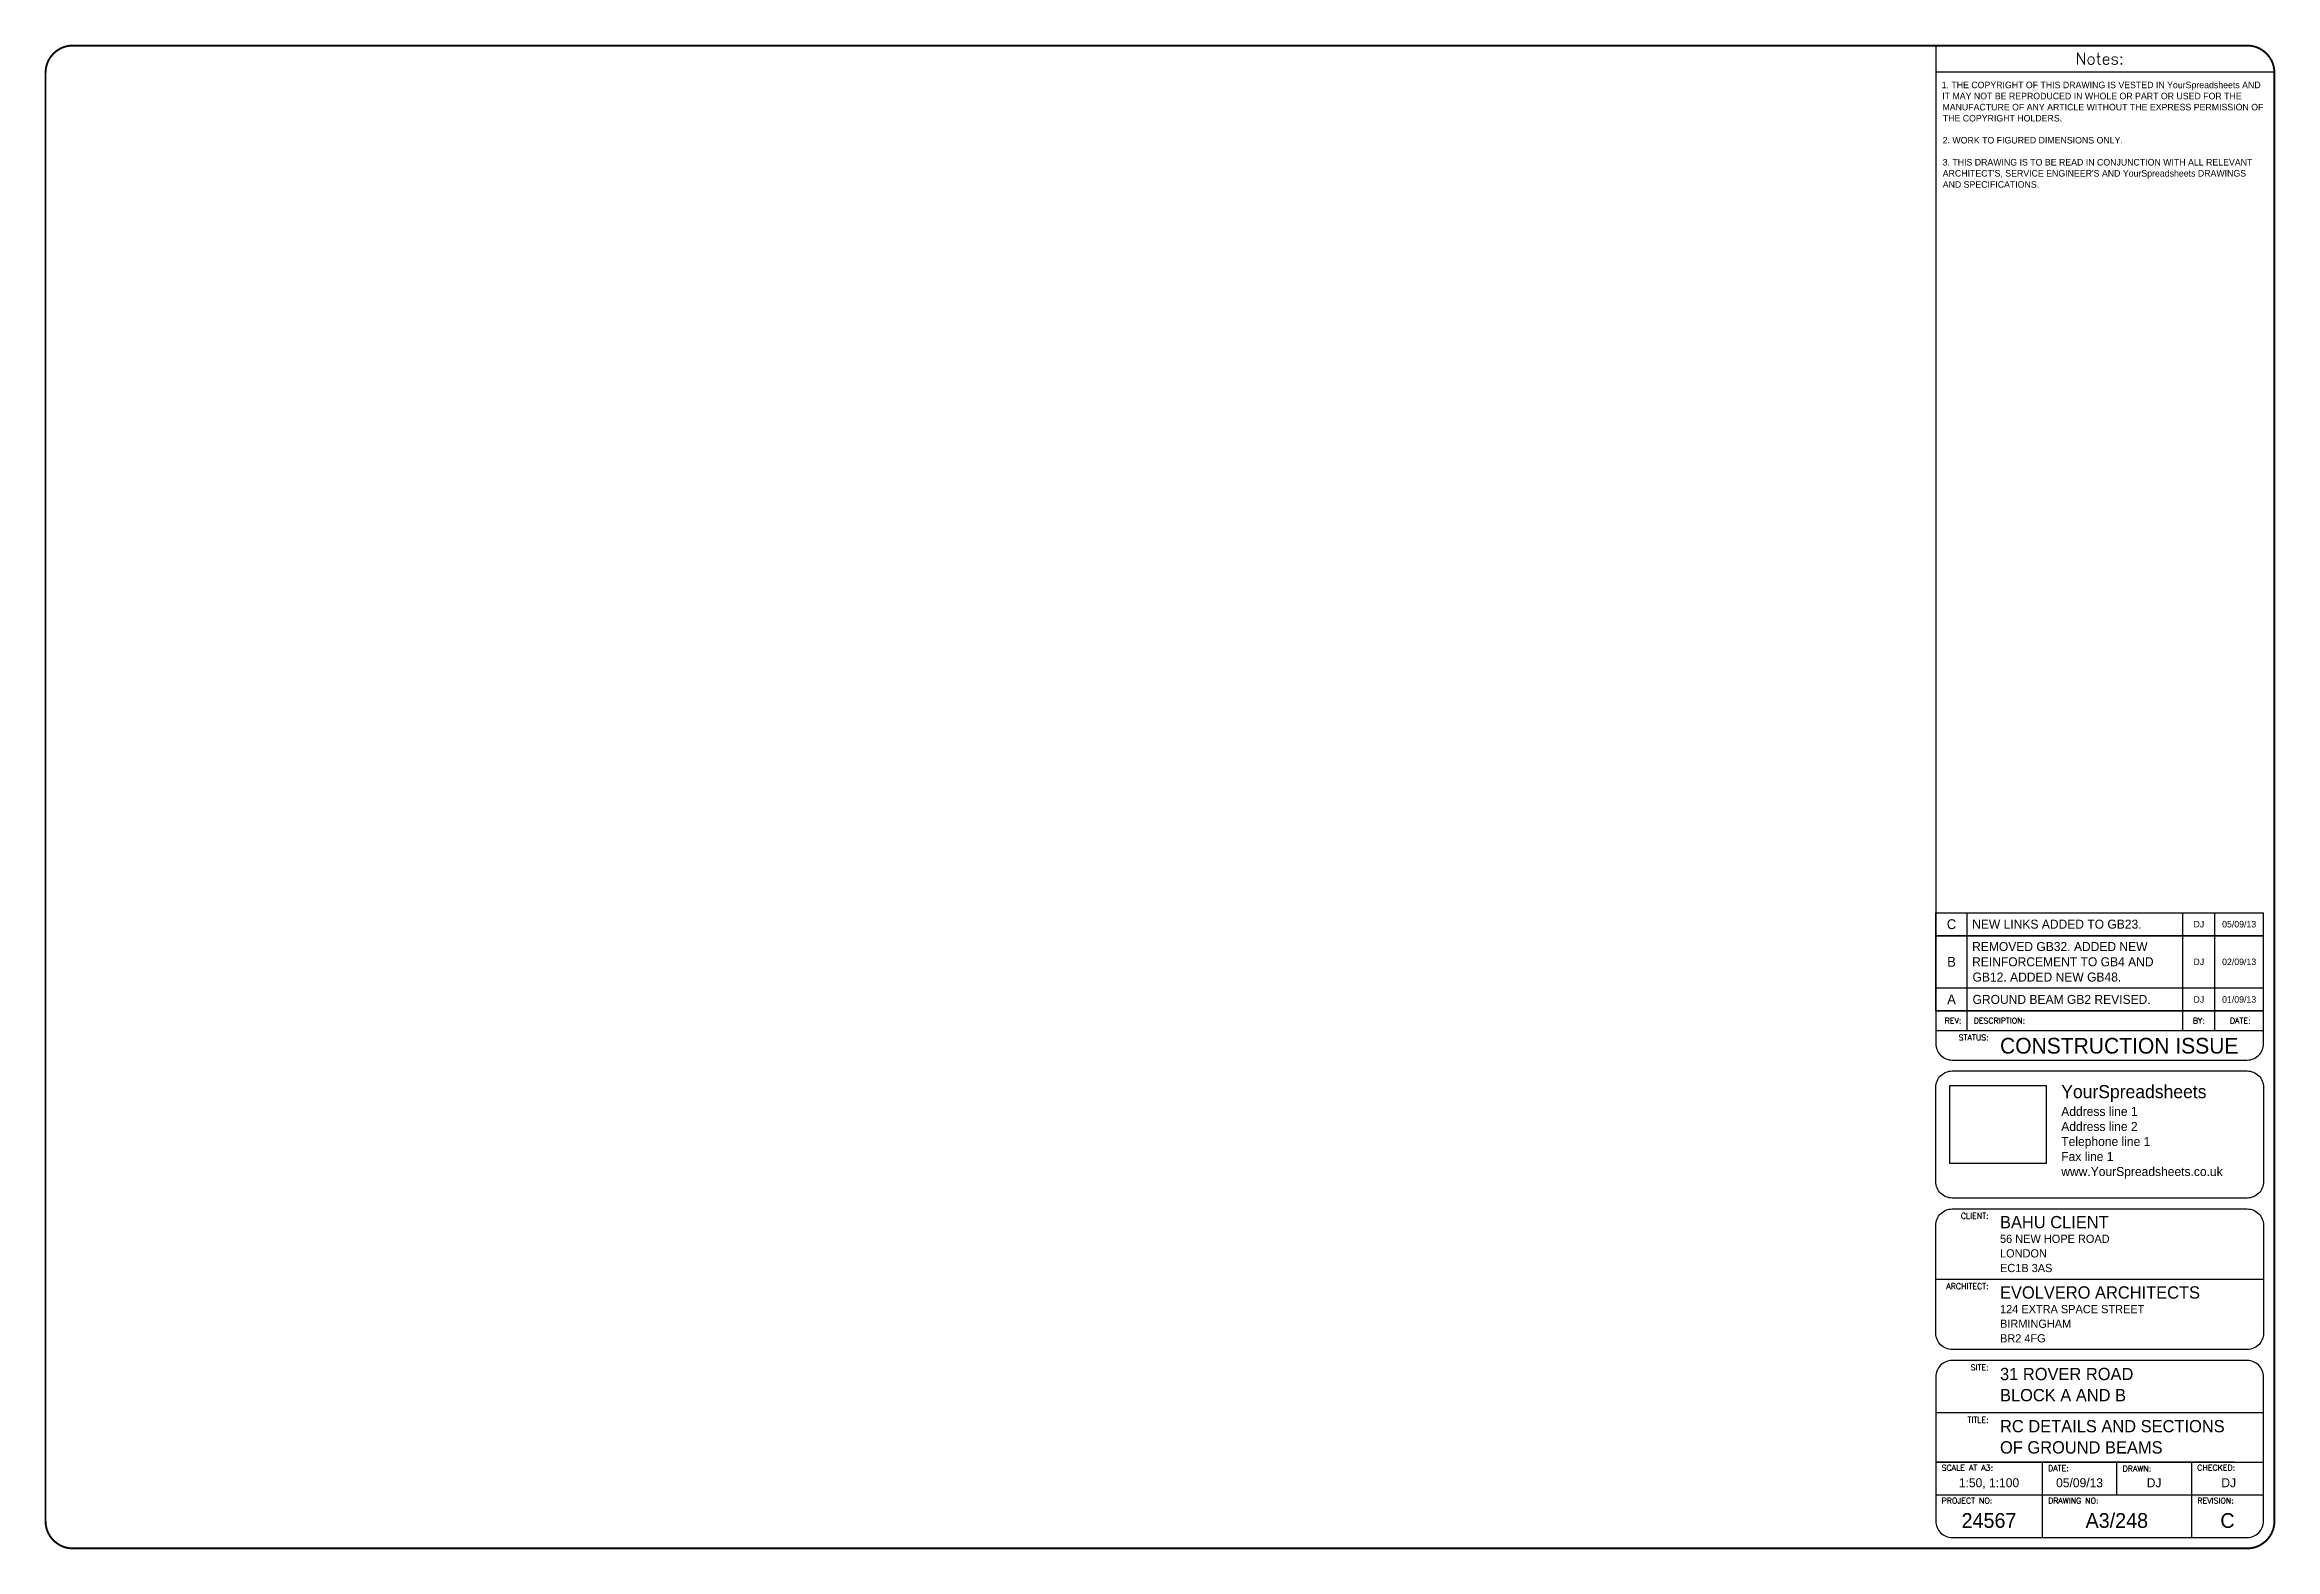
# Paper-space layout 'A3' of a CAD drawing. Extents: x 207 to 616, y 153 to 429.
import ezdxf
from ezdxf.enums import TextEntityAlignment as Align

# ---------------------------------------------------------------- set-up
doc = ezdxf.new("R2010")
doc.units = 0
doc.layers.get('0').update_dxf_attribs({"linetype": 'CONTINUOUS'})
for name, color, linetype in [('YS-TEXT-LARGE', 250, 'CONTINUOUS'), ('YS-TEXT-MEDIUM', 6, 'CONTINUOUS'), ('YS-TEXT-NOTES', 4, 'CONTINUOUS'), ('YS-TEXT-SMALL', 2, 'CONTINUOUS'), ('YS-TITLEBLOCK-BORDERS', 154, 'CONTINUOUS'), ('YS-TITLEBLOCK-TEXT-NONEDITABLE', 154, 'CONTINUOUS')]:
    doc.layers.add(name, color=color, linetype=linetype)
doc.styles.add('ROMANS', font='romans.shx')
doc.styles.add('YS TEXT', font='GOTHIC.TTF')
picture_1 = doc.add_image_def('image1.jpg', size_in_pixel=(739, 600))

# ---------------------------------------------------------------- blocks, each defined once
blk = doc.blocks.new('*U2')
at = {"layer": 'YS-TITLEBLOCK-BORDERS'}
for points in [[(0, 7), (100, 7)], [(0, 0), (0, 7)], [(9.61, 0), (9.61, 7)], [(75.41, 0), (75.41, 7)], [(85.13, 0), (85.13, 7)], [(100, 0), (100, 7)], [(0, 0), (100, 0)]]:
    blk.add_lwpolyline(points, dxfattribs=at)
at = {"layer": 'YS-TEXT-SMALL', "style": 'YS TEXT'}
for tag, height, p in [('rev', 3, (4.8, 3.5)), ('by', 2, (80.27, 3.5)), ('date', 2, (92.57, 3.5))]:
    blk.add_attdef(tag, text='', height=height, dxfattribs=at).set_placement(p, align=Align.MIDDLE_CENTER)
blk.add_attdef('description_001', (11.23, 2.44), '', height=2.75, dxfattribs=at)
blk = doc.blocks.new('*U10')
at = {"layer": 'YS-TITLEBLOCK-BORDERS'}
for points in [[(0, 15.96), (100, 15.96)], [(0, 0), (0, 15.96)], [(9.61, 0), (9.61, 15.96)], [(75.41, 0), (75.41, 15.96)], [(85.13, 0), (85.13, 15.96)], [(100, 0), (100, 15.96)], [(0, 0), (100, 0)]]:
    blk.add_lwpolyline(points, dxfattribs=at)
at = {"layer": 'YS-TEXT-SMALL', "style": 'YS TEXT'}
for tag, height, p in [('rev', 3, (4.8, 7.98)), ('by', 2, (80.27, 7.98)), ('date', 2, (92.57, 7.98))]:
    blk.add_attdef(tag, text='', height=height, dxfattribs=at).set_placement(p, align=Align.MIDDLE_CENTER)
blk.add_attdef('description_001', (11.23, 6.92), '', height=2.75, dxfattribs=at)
blk = doc.blocks.new('*U20')
at = {"layer": 'YS-TITLEBLOCK-BORDERS', "linetype": 'Continuous'}
blk.add_line((339.47, 270.61), (401.47, 270.61), dxfattribs=at)
at = {"layer": 'YS-TITLEBLOCK-BORDERS', "linetype": 'Continuous', "const_width": 0.35}
blk.add_lwpolyline([(-1.6, 275.41), (396.47, 275.41, -0.414214), (401.47, 270.41), (401.47, 5.3, -0.414214), (396.47, 0.3), (-1.6, 0.3, -0.414214), (-6.6, 5.3), (-6.6, 270.41, -0.414214)], format="xyb", close=True, dxfattribs=at)
at = {"layer": 'YS-TITLEBLOCK-BORDERS', "linetype": 'Continuous'}
for points in [[(339.47, 275.41), (339.47, 98.7), (399.47, 98.7)], [(345.23, 95.1), (345.23, 98.7)], [(384.71, 95.1), (384.71, 98.7)], [(390.55, 95.1), (390.55, 98.7)], [(339.47, 95.1), (399.47, 95.1)], [(339.47, 49.57), (399.47, 49.57)], [(399.47, 25.1), (339.47, 25.1)], [(394.07, 16.1), (339.47, 16.1), (399.47, 16.1)], [(358.95, 16.1), (358.95, 10.1), (358.95, 2.3)], [(372.61, 10.1), (372.61, 16.1)], [(386.27, 16.1), (386.27, 10.1), (386.27, 2.3)], [(339.47, 10.1), (399.47, 10.1)]]:
    blk.add_lwpolyline(points, dxfattribs=at)
for points in [[(399.47, 92.7), (399.47, 98.7), (339.47, 98.7), (339.47, 92.7, 0.414214), (342.47, 89.7), (396.47, 89.7, 0.414214)], [(399.47, 84.7), (399.47, 67.44, -0.414214), (396.47, 64.44), (342.47, 64.44, -0.414214), (339.47, 67.44), (339.47, 84.7, -0.414214), (342.47, 87.7), (396.47, 87.7, -0.414214)], [(399.47, 59.44), (399.47, 39.7, -0.414214), (396.47, 36.7), (342.47, 36.7, -0.414214), (339.47, 39.7), (339.47, 59.44, -0.414214), (342.47, 62.44), (396.47, 62.44, -0.414214)], [(342.47, 2.3), (396.47, 2.3, 0.414214), (399.47, 5.3), (399.47, 31.7, 0.414214), (396.47, 34.7), (342.47, 34.7, 0.414214), (339.47, 31.7), (339.47, 5.3, 0.414214)]]:
    blk.add_lwpolyline(points, format="xyb", close=True, dxfattribs=at)
at = {"layer": 'YS-TEXT-LARGE', "linetype": 'Continuous', "insert": (362.44, 85.12), "char_height": 5.4, "attachment_point": 1, "style": 'YS TEXT'}
blk.add_mtext('{\\H0.44444x;YourSpreadsheets\\P\\H0.68751x;Address line 1\\PAddress line 2\\PTelephone line 1\\PFax line 1\\Pwww.YourSpreadsheets.co.uk }', dxfattribs=at)
at = {"layer": 'YS-TEXT-MEDIUM', "style": 'YS TEXT'}
blk.add_attdef('status', (351.22, 90.88), '', height=2.88, dxfattribs=at)
at = {"layer": 'YS-TEXT-NOTES', "style": 'YS TEXT'}
for tag, p, height in [('client1', (351.22, 58.9), 2.25), ('client2', (351.22, 56.23), 1.5), ('client3', (351.22, 53.56), 1.5), ('client4', (351.22, 50.89), 1.5), ('architect2', (351.22, 43.36), 1.5), ('architect1', (351.22, 46.03), 2.25), ('architect3', (351.22, 40.69), 1.5), ('architect4', (351.22, 38.01), 1.5), ('site1', (351.22, 31.1), 2.25), ('site2', (351.22, 27.23), 2.25), ('site-single-line', (351.22, 28.44), 2.88), ('title1', (351.22, 21.55), 2.25), ('title-single-line', (351.22, 18.71), 2.88), ('title2', (351.22, 17.67), 2.25)]:
    blk.add_attdef(tag, p, '', height=height, dxfattribs=at)
for tag, height, p in [('scale', 1.65, (349.21, 12.32)), ('date', 1.65, (365.78, 12.32)), ('drawn', 1.65, (379.44, 12.32)), ('checked', 1.65, (393.09, 12.32)), ('project_number', 2.7, (349.21, 5.41)), ('drawing_number', 2.7, (372.61, 5.41)), ('revision', 2.7, (392.87, 5.41))]:
    blk.add_attdef(tag, text='', height=height, dxfattribs=at).set_placement(p, align=Align.MIDDLE_CENTER)
at = {"layer": 'YS-TEXT-SMALL', "style": 'YS TEXT'}
for tag, p in [('NOTES_001', (340.54, 267.6)), ('NOTES_002', (340.65, 265.57)), ('NOTES_003', (340.69, 263.54)), ('NOTES_004', (340.75, 261.51)), ('NOTES_005', (340.73, 257.48)), ('NOTES_006', (340.72, 253.45)), ('NOTES_007', (340.74, 251.42)), ('NOTES_008', (340.74, 249.39))]:
    blk.add_attdef(tag, p, '', height=1.2, dxfattribs=at)
at = {"layer": 'YS-TITLEBLOCK-TEXT-NONEDITABLE', "linetype": 'Continuous', "style": 'ROMANS'}
for s, insert, char_height, width, attachment_point in [('Notes:', (369.47, 273.01), 2.1, 41.082, 5), ('REV:', (342.62, 96.9), 1.05, 25.35, 5), ('STATUS:', (349.14, 94.36), 1.05, 22.6072, 3), ('DESCRIPTION:', (346.41, 96.9), 1.05, 25.35, 4), ('BY:', (387.64, 96.9), 1.05, 25.35, 5), ('DATE:', (395.21, 96.9), 1.05, 25.35, 5), ('CLIENT:', (349.14, 61.7), 1.05, 22.6072, 3), ('ARCHITECT:', (349.14, 48.83), 1.05, 22.6072, 3), ('SITE:', (349.14, 33.96), 1.05, 22.6072, 3), ('TITLE:', (349.14, 24.36), 1.05, 22.6072, 3), ('SCALE AT A3:', (340.54, 15.59), 1.05, 22.6072, 1), ('DATE:', (360.02, 15.51), 1.05, 22.4734, 1), ('DRAWN:', (373.68, 15.43), 1.05, 22.6072, 1), ('CHECKED:', (387.34, 15.6), 1.05, 22.6072, 1), ('PROJECT NO:', (340.54, 9.57), 1.05, 22.6072, 1), ('DRAWING NO:', (360.03, 9.57), 1.05, 22.6072, 1), ('REVISION:', (387.36, 9.57), 1.05, 22.6072, 1)]:
    blk.add_mtext(s, dxfattribs=dict(at, insert=insert, char_height=char_height, width=width, attachment_point=attachment_point))
image = blk.add_image(picture_1, insert=(342.07, 70.76), size_in_units=(17.58, 14.28))
image.dxf.flags = 7

psp = doc.layouts.new('A3')

# ---------------------------------------------------------------- block references
ref = psp.add_blockref('*U20', (214.04, 153.06))
ref.add_attrib('client1', 'BAHU CLIENT', (565.27, 211.96), dxfattribs={"layer": 'YS-TEXT-NOTES', "height": 2.25, "style": 'YS TEXT'})
ref.add_attrib('client2', '56 NEW HOPE ROAD', (565.27, 209.29), dxfattribs={"layer": 'YS-TEXT-NOTES', "height": 1.5, "style": 'YS TEXT'})
ref.add_attrib('client3', 'LONDON', (565.27, 206.62), dxfattribs={"layer": 'YS-TEXT-NOTES', "height": 1.5, "style": 'YS TEXT'})
ref.add_attrib('client4', 'EC1B 3AS', (565.27, 203.94), dxfattribs={"layer": 'YS-TEXT-NOTES', "height": 1.5, "style": 'YS TEXT'})
ref.add_attrib('architect1', 'EVOLVERO ARCHITECTS', (565.27, 199.09), dxfattribs={"layer": 'YS-TEXT-NOTES', "height": 2.25, "style": 'YS TEXT'})
ref.add_attrib('architect2', '124 EXTRA SPACE STREET', (565.27, 196.42), dxfattribs={"layer": 'YS-TEXT-NOTES', "height": 1.5, "style": 'YS TEXT'})
ref.add_attrib('architect3', 'BIRMINGHAM', (565.27, 193.74), dxfattribs={"layer": 'YS-TEXT-NOTES', "height": 1.5, "style": 'YS TEXT'})
ref.add_attrib('architect4', 'BR2 4FG', (565.27, 191.07), dxfattribs={"layer": 'YS-TEXT-NOTES', "height": 1.5, "style": 'YS TEXT'})
ref.add_attrib('site1', '31 ROVER ROAD', (565.27, 184.16), dxfattribs={"layer": 'YS-TEXT-NOTES', "height": 2.25, "style": 'YS TEXT'})
ref.add_attrib('site2', 'BLOCK A AND B', (565.27, 180.29), dxfattribs={"layer": 'YS-TEXT-NOTES', "height": 2.25, "style": 'YS TEXT'})
ref.add_attrib('title1', 'RC DETAILS AND SECTIONS', (565.27, 174.61), dxfattribs={"layer": 'YS-TEXT-NOTES', "height": 2.25, "style": 'YS TEXT'})
ref.add_attrib('title2', 'OF GROUND BEAMS', (565.27, 170.73), dxfattribs={"layer": 'YS-TEXT-NOTES', "height": 2.25, "style": 'YS TEXT'})
ref.add_attrib('status', 'CONSTRUCTION ISSUE', (565.27, 243.94), dxfattribs={"layer": 'YS-TEXT-MEDIUM', "height": 2.88, "style": 'YS TEXT'})
ref.add_attrib('scale', '1:50, 1:100', dxfattribs={"layer": 'YS-TEXT-NOTES', "height": 1.65, "style": 'YS TEXT'}).set_placement((563.25, 165.38), align=Align.MIDDLE_CENTER)
ref.add_attrib('date', '05/09/13', dxfattribs={"layer": 'YS-TEXT-NOTES', "height": 1.65, "style": 'YS TEXT'}).set_placement((579.83, 165.38), align=Align.MIDDLE_CENTER)
ref.add_attrib('drawn', 'DJ', dxfattribs={"layer": 'YS-TEXT-NOTES', "height": 1.65, "style": 'YS TEXT'}).set_placement((593.48, 165.38), align=Align.MIDDLE_CENTER)
ref.add_attrib('checked', 'DJ', dxfattribs={"layer": 'YS-TEXT-NOTES', "height": 1.65, "style": 'YS TEXT'}).set_placement((607.14, 165.38), align=Align.MIDDLE_CENTER)
ref.add_attrib('project_number', '24567', dxfattribs={"layer": 'YS-TEXT-NOTES', "height": 2.7, "style": 'YS TEXT'}).set_placement((563.25, 158.47), align=Align.MIDDLE_CENTER)
ref.add_attrib('drawing_number', 'A3/248', dxfattribs={"layer": 'YS-TEXT-NOTES', "height": 2.7, "style": 'YS TEXT'}).set_placement((586.65, 158.47), align=Align.MIDDLE_CENTER)
ref.add_attrib('revision', 'C', dxfattribs={"layer": 'YS-TEXT-NOTES', "height": 2.7, "style": 'YS TEXT'}).set_placement((606.91, 158.47), align=Align.MIDDLE_CENTER)
ref.add_attrib('NOTES_001', '1. THE COPYRIGHT OF THIS DRAWING IS VESTED IN YourSpreadsheets AND', (554.58, 420.66), dxfattribs={"layer": 'YS-TEXT-SMALL', "height": 1.2, "style": 'YS TEXT'})
ref.add_attrib('NOTES_002', 'IT MAY NOT BE REPRODUCED IN WHOLE OR PART OR USED FOR THE', (554.69, 418.63), dxfattribs={"layer": 'YS-TEXT-SMALL', "height": 1.2, "style": 'YS TEXT'})
ref.add_attrib('NOTES_003', 'MANUFACTURE OF ANY ARTICLE WITHOUT THE EXPRESS PERMISSION OF', (554.73, 416.6), dxfattribs={"layer": 'YS-TEXT-SMALL', "height": 1.2, "style": 'YS TEXT'})
ref.add_attrib('NOTES_004', 'THE COPYRIGHT HOLDERS.', (554.79, 414.57), dxfattribs={"layer": 'YS-TEXT-SMALL', "height": 1.2, "style": 'YS TEXT'})
ref.add_attrib('NOTES_005', '2. WORK TO FIGURED DIMENSIONS ONLY.', (554.77, 410.54), dxfattribs={"layer": 'YS-TEXT-SMALL', "height": 1.2, "style": 'YS TEXT'})
ref.add_attrib('NOTES_006', '3. THIS DRAWING IS TO BE READ IN CONJUNCTION WITH ALL RELEVANT', (554.76, 406.51), dxfattribs={"layer": 'YS-TEXT-SMALL', "height": 1.2, "style": 'YS TEXT'})
ref.add_attrib('NOTES_007', "ARCHITECT'S, SERVICE ENGINEER'S AND YourSpreadsheets DRAWINGS", (554.78, 404.48), dxfattribs={"layer": 'YS-TEXT-SMALL', "height": 1.2, "style": 'YS TEXT'})
ref.add_attrib('NOTES_008', 'AND SPECIFICATIONS.', (554.78, 402.44), dxfattribs={"layer": 'YS-TEXT-SMALL', "height": 1.2, "style": 'YS TEXT'})
ref = psp.add_blockref('*U2', (553.51, 265.53), dxfattribs=dict(xscale=0.6, yscale=0.6, zscale=0.6))
ref.add_attrib('rev', 'C', dxfattribs={"layer": 'YS-TEXT-SMALL', "height": 1.8, "style": 'YS TEXT'}).set_placement((556.39, 267.63), align=Align.MIDDLE_CENTER)
ref.add_attrib('description_001', 'NEW LINKS ADDED TO GB23.', (560.17, 266.81), dxfattribs={"layer": 'YS-TEXT-SMALL', "height": 1.65, "style": 'YS TEXT'})
ref.add_attrib('by', 'DJ', dxfattribs={"layer": 'YS-TEXT-SMALL', "height": 1.2, "style": 'YS TEXT'}).set_placement((601.67, 267.63), align=Align.MIDDLE_CENTER)
ref.add_attrib('date', '05/09/13', dxfattribs={"layer": 'YS-TEXT-SMALL', "height": 1.2, "style": 'YS TEXT'}).set_placement((609.05, 267.63), align=Align.MIDDLE_CENTER)
ref = psp.add_blockref('*U10', (553.51, 255.95), dxfattribs=dict(xscale=0.6, yscale=0.6, zscale=0.6))
ref.add_attrib('rev', 'B', dxfattribs={"layer": 'YS-TEXT-SMALL', "height": 1.8, "style": 'YS TEXT'}).set_placement((556.39, 260.74), align=Align.MIDDLE_CENTER)
ref.add_attrib('description_001', 'REMOVED GB32. ADDED NEW', (560.16, 262.71), dxfattribs={"layer": 'YS-TEXT-SMALL', "height": 1.65, "style": 'YS TEXT'})
ref.add_attrib('by', 'DJ', dxfattribs={"layer": 'YS-TEXT-SMALL', "height": 1.2, "style": 'YS TEXT'}).set_placement((601.67, 260.74), align=Align.MIDDLE_CENTER)
ref.add_attrib('date', '02/09/13', dxfattribs={"layer": 'YS-TEXT-SMALL', "height": 1.2, "style": 'YS TEXT'}).set_placement((609.05, 260.74), align=Align.MIDDLE_CENTER)
ref.add_attrib('description_002', 'REINFORCEMENT TO GB4 AND', (560.16, 259.92), dxfattribs={"layer": 'YS-TEXT-SMALL', "height": 1.65, "style": 'YS TEXT'})
ref.add_attrib('description_003', 'GB12. ADDED NEW GB48.', (560.24, 257.13), dxfattribs={"layer": 'YS-TEXT-SMALL', "height": 1.65, "style": 'YS TEXT'})
ref = psp.add_blockref('*U2', (553.51, 251.75), dxfattribs=dict(xscale=0.6, yscale=0.6, zscale=0.6))
ref.add_attrib('rev', 'A', dxfattribs={"layer": 'YS-TEXT-SMALL', "height": 1.8, "style": 'YS TEXT'}).set_placement((556.39, 253.85), align=Align.MIDDLE_CENTER)
ref.add_attrib('description_001', 'GROUND BEAM GB2 REVISED.', (560.24, 253.03), dxfattribs={"layer": 'YS-TEXT-SMALL', "height": 1.65, "style": 'YS TEXT'})
ref.add_attrib('by', 'DJ', dxfattribs={"layer": 'YS-TEXT-SMALL', "height": 1.2, "style": 'YS TEXT'}).set_placement((601.67, 253.85), align=Align.MIDDLE_CENTER)
ref.add_attrib('date', '01/09/13', dxfattribs={"layer": 'YS-TEXT-SMALL', "height": 1.2, "style": 'YS TEXT'}).set_placement((609.05, 253.85), align=Align.MIDDLE_CENTER)

doc.saveas('drawing.dxf')
